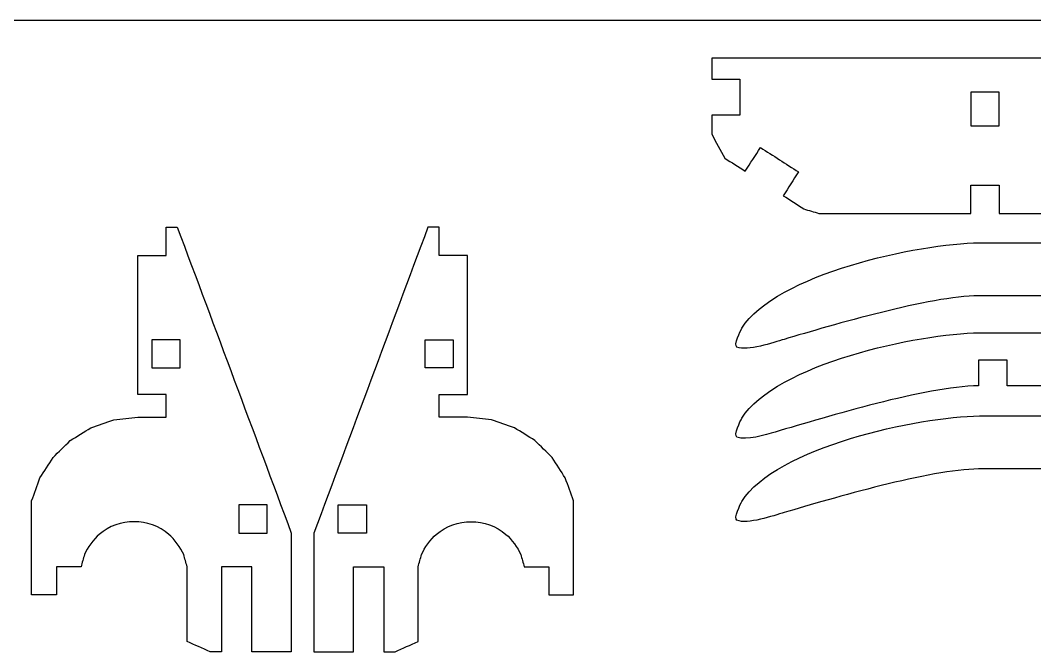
# Model space of a CAD drawing. Extents: x 363 to 933, y 152 to 732.
# Drawn here: x 564.1 to 654, y 676.1 to 732 of the extents above; entities that cross this region are included whole.
import ezdxf

# ---------------------------------------------------------------- set-up
doc = ezdxf.new("R2010")
doc.units = 0
doc.layers.get('0').update_dxf_attribs({"linetype": 'CONTINUOUS'})

msp = doc.modelspace()

# ---------------------------------------------------------------- linework, layer by layer
at = {"color": 5}
msp.add_line((557.73304, 732.00749), (737.73294, 732.00749), dxfattribs=at)
at = {"color": 3}
for points in [[(739.56214, 728.65429), (701.50544, 728.65429), (663.44884, 728.65429), (625.39214, 728.65429)], [(625.39214, 728.65429), (625.39214, 728.03189), (625.39214, 727.40959), (625.39214, 726.78719)], [(625.39214, 726.78719), (626.22544, 726.78719), (627.05874, 726.78719), (627.89204, 726.78719)], [(627.89204, 726.78719), (627.89204, 725.72609), (627.89204, 724.66499), (627.89204, 723.60379)], [(627.89204, 723.60379), (627.05874, 723.60379), (626.22544, 723.60379), (625.39214, 723.60379)], [(625.39214, 723.60379), (625.39214, 723.04279), (625.39214, 722.48199), (625.39214, 721.92099)], [(625.39214, 721.92099), (625.77484, 721.21999), (626.15754, 720.51899), (626.54024, 719.81799)], [(628.35764, 718.64959), (628.80824, 719.35059), (629.25894, 720.05149), (629.70954, 720.75249)], [(629.70954, 720.75249), (630.83104, 720.03149), (631.95254, 719.31049), (633.07404, 718.58949)], [(626.54024, 719.81799), (627.14604, 719.42849), (627.75184, 719.03909), (628.35764, 718.64959)], [(633.07404, 718.58949), (632.62344, 717.88859), (632.17274, 717.18759), (631.72214, 716.48669)], [(648.34694, 717.42079), (649.18024, 717.42079), (650.01354, 717.42089), (650.84684, 717.42089)], [(648.34694, 714.92109), (648.34694, 715.75429), (648.34694, 716.58759), (648.34694, 717.42079)], [(650.84684, 717.42089), (650.84684, 716.58769), (650.84684, 715.75439), (650.84684, 714.92119)], [(631.72214, 716.48669), (632.32794, 716.09719), (632.93384, 715.70779), (633.53964, 715.31829)], [(633.53964, 715.31829), (633.99024, 715.18599), (634.44084, 715.05359), (634.89144, 714.92129)], [(634.89144, 714.92129), (639.37664, 714.92119), (643.86174, 714.92119), (648.34694, 714.92109)], [(650.84684, 714.92119), (671.93194, 714.91789), (693.01704, 714.91459), (714.10214, 714.91129)], [(577.05234, 711.20369), (577.05234, 712.03699), (577.05234, 712.87029), (577.05234, 713.70359)], [(577.05234, 713.70359), (577.38564, 713.70359), (577.71894, 713.70359), (578.05224, 713.70359)], [(578.05224, 713.70359), (581.41874, 704.67859), (584.78534, 695.65369), (588.15184, 686.62869)], [(600.25144, 713.70359), (596.88494, 704.67859), (593.51834, 695.65369), (590.15184, 686.62869)], [(601.25134, 713.70359), (600.91804, 713.70359), (600.58474, 713.70359), (600.25144, 713.70359)], [(601.25134, 711.20369), (601.25134, 712.03699), (601.25134, 712.87029), (601.25134, 713.70359)], [(628.05694, 704.74699), (630.98224, 709.53269), (643.74844, 712.28239), (649.10134, 712.32099)], [(649.10134, 712.32099), (653.62654, 712.32099), (658.15164, 712.32099), (662.67684, 712.32099)], [(574.55244, 698.88559), (574.55244, 702.99159), (574.55244, 707.09769), (574.55244, 711.20369)], [(574.55244, 711.20369), (575.38574, 711.20369), (576.21904, 711.20369), (577.05234, 711.20369)], [(603.75124, 711.20369), (602.91794, 711.20369), (602.08464, 711.20369), (601.25134, 711.20369)], [(603.75124, 698.88559), (603.75124, 702.99159), (603.75124, 707.09769), (603.75124, 711.20369)], [(649.03404, 707.63489), (644.72754, 707.59299), (636.09374, 705.03509), (631.80614, 703.77239)], [(662.67684, 707.63519), (658.12924, 707.63509), (653.58164, 707.63499), (649.03404, 707.63489)], [(627.62444, 703.09399), (627.29584, 703.24169), (627.93044, 704.53999), (628.05694, 704.74699)], [(631.80614, 703.77239), (630.87314, 703.49759), (628.52194, 702.69069), (627.62444, 703.09399)], [(628.05694, 696.78189), (630.98214, 701.56739), (643.74854, 704.31729), (649.10134, 704.35589)], [(649.10134, 704.35589), (653.62654, 704.35589), (658.15164, 704.35589), (662.67684, 704.35589)], [(651.54384, 701.93999), (650.70724, 701.93999), (649.87064, 701.93999), (649.03404, 701.93999)], [(649.03404, 701.93999), (649.03404, 701.18329), (649.03404, 700.42649), (649.03404, 699.66979)], [(651.54384, 699.66979), (651.54384, 700.42649), (651.54384, 701.18329), (651.54384, 701.93999)], [(649.03404, 699.66979), (644.19914, 699.57579), (635.78104, 696.93639), (630.99454, 695.57049)], [(662.67684, 699.66999), (658.96584, 699.66989), (655.25484, 699.66989), (651.54384, 699.66979)], [(577.05234, 698.88559), (576.21904, 698.88559), (575.38574, 698.88559), (574.55244, 698.88559)], [(577.05234, 696.88569), (577.05234, 697.55229), (577.05234, 698.21899), (577.05234, 698.88559)], [(601.25134, 696.88569), (601.25134, 697.55229), (601.25134, 698.21899), (601.25134, 698.88559)], [(601.25134, 698.88559), (602.08464, 698.88559), (602.91794, 698.88559), (603.75124, 698.88559)], [(570.39344, 695.94559), (571.06914, 696.17959), (571.74474, 696.41369), (572.42044, 696.64769)], [(572.42044, 696.64769), (573.13114, 696.72699), (573.84174, 696.80639), (574.55244, 696.88569)], [(574.55244, 696.88569), (575.38574, 696.88569), (576.21904, 696.88569), (577.05234, 696.88569)], [(603.75124, 696.88569), (602.91794, 696.88569), (602.08464, 696.88569), (601.25134, 696.88569)], [(605.88324, 696.64769), (605.17254, 696.72699), (604.46184, 696.80639), (603.75124, 696.88569)], [(607.91024, 695.94559), (607.23454, 696.17959), (606.55894, 696.41369), (605.88324, 696.64769)], [(627.62444, 695.12889), (627.29554, 695.27659), (627.93124, 696.57629), (628.05694, 696.78189)], [(628.05694, 689.41689), (630.98234, 694.20219), (643.75184, 696.95379), (649.10134, 696.99089)], [(649.10134, 696.99089), (653.62654, 696.99089), (658.15164, 696.99089), (662.67684, 696.99089)], [(568.57104, 694.81379), (569.17854, 695.19109), (569.78594, 695.56829), (570.39344, 695.94559)], [(609.73264, 694.81379), (609.12514, 695.19109), (608.51774, 695.56829), (607.91024, 695.94559)], [(630.99454, 695.57049), (630.18464, 695.33939), (628.42184, 694.77079), (627.62444, 695.12889)], [(567.04314, 693.30809), (567.55244, 693.80999), (568.06174, 694.31189), (568.57104, 694.81379)], [(611.26054, 693.30809), (610.75124, 693.80999), (610.24194, 694.31189), (609.73264, 694.81379)], [(565.88474, 691.50259), (566.27084, 692.10439), (566.65704, 692.70629), (567.04314, 693.30809)], [(612.41894, 691.50259), (612.03284, 692.10439), (611.64664, 692.70629), (611.26054, 693.30809)], [(649.03404, 692.30489), (644.71744, 692.26039), (636.10194, 689.70739), (631.80614, 688.44229)], [(662.67684, 692.30509), (658.12924, 692.30499), (653.58164, 692.30499), (649.03404, 692.30489)], [(565.15284, 689.48599), (565.39684, 690.15819), (565.64074, 690.83039), (565.88474, 691.50259)], [(613.15084, 689.48599), (612.90684, 690.15819), (612.66294, 690.83039), (612.41894, 691.50259)], [(565.15284, 681.14949), (565.15284, 683.92829), (565.15284, 686.70719), (565.15284, 689.48599)], [(613.15084, 681.14949), (613.15084, 683.92829), (613.15084, 686.70719), (613.15084, 689.48599)], [(627.62444, 687.76389), (627.29604, 687.91149), (627.92954, 689.20849), (628.05694, 689.41689)], [(631.80614, 688.44229), (630.87364, 688.16769), (628.52174, 687.36069), (627.62444, 687.76389)], [(577.30924, 686.51389), (575.55934, 688.00299), (572.88774, 688.00329), (571.13784, 686.51389)], [(600.99444, 686.51389), (602.74434, 688.00299), (605.41594, 688.00329), (607.16574, 686.51389)], [(571.13784, 686.51389), (570.65884, 686.10619), (570.07264, 685.30329), (569.83024, 684.72289)], [(578.61684, 684.72289), (578.37434, 685.30349), (577.78844, 686.10609), (577.30924, 686.51389)], [(588.15184, 686.62869), (588.15184, 683.12889), (588.15184, 679.62899), (588.15184, 676.12919)], [(590.15184, 686.62869), (590.15184, 683.12889), (590.15184, 679.62899), (590.15184, 676.12919)], [(599.68684, 684.72289), (599.92934, 685.30349), (600.51524, 686.10609), (600.99444, 686.51389)], [(607.16574, 686.51389), (607.64484, 686.10619), (608.23104, 685.30329), (608.47344, 684.72289)], [(569.83024, 684.72289), (569.72804, 684.36509), (569.62594, 684.00719), (569.52374, 683.64939)], [(578.92334, 683.64939), (578.82114, 684.00719), (578.71904, 684.36509), (578.61684, 684.72289)], [(599.38034, 683.64939), (599.48254, 684.00719), (599.58464, 684.36509), (599.68684, 684.72289)], [(608.47344, 684.72289), (608.57564, 684.36509), (608.67774, 684.00719), (608.77994, 683.64939)], [(569.52374, 683.64939), (568.79524, 683.64939), (568.06684, 683.64939), (567.33834, 683.64939)], [(567.33834, 683.64939), (567.33834, 682.81609), (567.33834, 681.98279), (567.33834, 681.14949)], [(578.92334, 677.02549), (578.92334, 679.23349), (578.92334, 681.44139), (578.92334, 683.64939)], [(584.65194, 683.62889), (583.75664, 683.62889), (582.86134, 683.62889), (581.96604, 683.62889)], [(581.96604, 683.62889), (581.96604, 681.12899), (581.96604, 678.62909), (581.96604, 676.12919)], [(584.65194, 676.12919), (584.65194, 678.62909), (584.65194, 681.12899), (584.65194, 683.62889)], [(593.65174, 676.12919), (593.65174, 678.62909), (593.65174, 681.12899), (593.65174, 683.62889)], [(593.65174, 683.62889), (594.54704, 683.62889), (595.44234, 683.62889), (596.33764, 683.62889)], [(596.33764, 683.62889), (596.33764, 681.12899), (596.33764, 678.62909), (596.33764, 676.12919)], [(599.38034, 677.02549), (599.38034, 679.23349), (599.38034, 681.44139), (599.38034, 683.64939)], [(608.77994, 683.64939), (609.50844, 683.64939), (610.23684, 683.64939), (610.96524, 683.64939)], [(610.96524, 683.64939), (610.96524, 682.81609), (610.96524, 681.98279), (610.96524, 681.14949)], [(567.33834, 681.14949), (566.60984, 681.14949), (565.88134, 681.14949), (565.15284, 681.14949)], [(610.96524, 681.14949), (611.69384, 681.14949), (612.42234, 681.14949), (613.15084, 681.14949)], [(580.96614, 676.12919), (580.28524, 676.42799), (579.60424, 676.72669), (578.92334, 677.02549)], [(597.33754, 676.12919), (598.01844, 676.42799), (598.69944, 676.72669), (599.38034, 677.02549)], [(581.96604, 676.12919), (581.63274, 676.12919), (581.29944, 676.12919), (580.96614, 676.12919)], [(588.15184, 676.12919), (586.98524, 676.12919), (585.81854, 676.12919), (584.65194, 676.12919)], [(590.15184, 676.12919), (591.31844, 676.12919), (592.48514, 676.12919), (593.65174, 676.12919)], [(596.33764, 676.12919), (596.67094, 676.12919), (597.00424, 676.12919), (597.33754, 676.12919)]]:
    msp.add_open_spline(points, degree=3, dxfattribs=at)
at = {"color": 7}
for points in [[(650.84804, 725.65809), (650.01474, 725.65809), (649.18144, 725.65809), (648.34814, 725.65809)], [(648.34814, 725.65809), (648.34814, 724.65829), (648.34814, 723.65819), (648.34814, 722.65839)], [(650.84804, 722.65839), (650.84804, 723.65819), (650.84804, 724.65829), (650.84804, 725.65809)], [(648.34814, 722.65839), (649.18144, 722.65839), (650.01474, 722.65839), (650.84804, 722.65839)], [(578.30224, 703.73939), (577.46894, 703.73939), (576.63564, 703.73939), (575.80234, 703.73939)], [(575.80234, 703.73939), (575.80234, 702.90609), (575.80234, 702.07279), (575.80234, 701.23949)], [(578.30224, 701.23949), (578.30224, 702.07279), (578.30224, 702.90609), (578.30224, 703.73939)], [(600.00144, 701.23949), (600.00144, 702.07279), (600.00144, 702.90609), (600.00144, 703.73939)], [(600.00144, 703.73939), (600.83474, 703.73939), (601.66804, 703.73939), (602.50134, 703.73939)], [(602.50134, 703.73939), (602.50134, 702.90609), (602.50134, 702.07279), (602.50134, 701.23949)], [(575.80234, 701.23949), (576.63564, 701.23949), (577.46894, 701.23949), (578.30224, 701.23949)], [(602.50134, 701.23949), (601.66804, 701.23949), (600.83474, 701.23949), (600.00144, 701.23949)], [(585.99844, 689.12859), (585.16514, 689.12859), (584.33194, 689.12859), (583.49864, 689.12859)], [(583.49864, 689.12859), (583.49864, 688.29529), (583.49864, 687.46199), (583.49864, 686.62869)], [(585.99844, 686.62869), (585.99844, 687.46199), (585.99844, 688.29529), (585.99844, 689.12859)], [(592.30524, 689.12859), (593.13854, 689.12859), (593.97174, 689.12859), (594.80504, 689.12859)], [(592.30524, 686.62869), (592.30524, 687.46199), (592.30524, 688.29529), (592.30524, 689.12859)], [(594.80504, 689.12859), (594.80504, 688.29529), (594.80504, 687.46199), (594.80504, 686.62869)], [(583.49864, 686.62869), (584.33194, 686.62869), (585.16514, 686.62869), (585.99844, 686.62869)], [(594.80504, 686.62869), (593.97174, 686.62869), (593.13854, 686.62869), (592.30524, 686.62869)]]:
    msp.add_open_spline(points, degree=3, dxfattribs=at)

doc.saveas('drawing.dxf')
